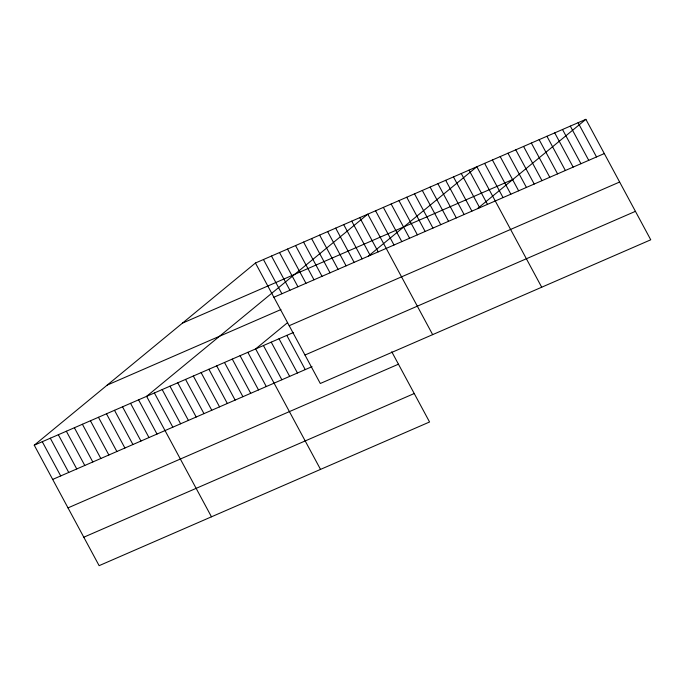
<?xml version="1.0" encoding="UTF-8"?>
<svg xmlns="http://www.w3.org/2000/svg" width="685" height="685" viewBox="0 0 685 685"><rect width="100%" height="100%" fill="white"/><g stroke="black" fill="none" stroke-linecap="round" stroke-linejoin="round"><path stroke-width="1.03" d="M391.743 351.748L429.563 421.986L99.12 565.664L34.25 445.199L255.436 263.014L585.88 119.336L650.75 239.801L320.306 383.489L255.436 263.014M287.58 322.626L255.651 348.922L320.52 469.396M368.453 256.019L476.837 166.746L541.707 287.22M477.496 208.6L585.88 119.336M182.441 323.14L512.894 179.453M273.872 297.247L604.316 153.56M107.245 385.073L280.936 309.551M289.19 325.709L619.634 182.022M34.25 445.199L293.617 332.413M304.979 355.027L635.423 211.348M52.685 479.423L312.052 366.646M68.003 507.885L398.447 364.197M83.793 537.211L414.237 393.524M578.089 122.718L596.524 156.951M570.305 126.108L588.732 160.333M562.513 129.491L580.948 163.724M554.722 132.881L573.157 167.106M546.938 136.264L565.365 170.496M539.146 139.654L557.581 173.879M531.354 143.037L549.79 177.269M523.571 146.427L541.998 180.66M515.779 149.809L534.214 184.042M507.987 153.2L526.422 187.433M500.204 156.591L518.631 190.815M492.412 159.973L510.847 194.206M484.62 163.364L503.055 197.588M469.045 170.137L487.48 204.361M461.253 173.519L479.688 207.752M453.47 176.91L471.897 211.134M445.678 180.292L464.113 214.525M437.886 183.683L456.321 217.916M430.103 187.065L448.529 221.298M422.311 190.456L440.746 224.689M414.519 193.846L432.954 228.071M406.736 197.229L425.162 231.461M398.944 200.619L417.379 234.844M391.152 204.002L409.587 238.234M383.369 207.392L401.795 241.617M375.577 210.774L394.003 245.007M432.655 334.64L367.785 214.165L146.599 396.341L211.468 516.815M359.762 217.65L378.197 251.883M351.739 221.144L370.165 255.377M343.716 224.629L362.142 258.861M335.684 228.122L354.119 262.355M327.661 231.616L346.096 265.84M319.638 235.101L338.065 269.333M311.615 238.594L330.042 272.818M303.583 242.079L322.018 276.312M295.56 245.572L313.995 279.797M287.537 249.057L305.964 283.29M279.514 252.551L297.941 286.775M271.483 256.036L289.918 290.269M263.46 259.529L281.895 293.754M286.801 335.376L305.236 369.609M279.018 338.767L297.444 372.991M271.226 342.149L289.661 376.382M263.434 345.54L281.869 379.764M247.859 352.313L266.294 386.546M240.067 355.695L258.502 389.928M232.283 359.086L250.71 393.318M224.492 362.476L242.927 396.701M216.7 365.858L235.135 400.091M208.916 369.249L227.343 403.474M201.125 372.631L219.56 406.864M193.333 376.022L211.768 410.246M185.549 379.404L203.976 413.637M177.757 382.795L196.193 417.028M169.966 386.177L188.401 420.41M162.182 389.568L180.609 423.801M154.39 392.959L172.826 427.183M138.576 399.834L157.011 434.059M130.552 403.319L148.979 437.552M122.529 406.813L140.956 441.037M114.498 410.298L132.933 444.531M106.475 413.791L124.91 448.016M98.452 417.276L116.878 451.509M90.429 420.77L108.855 454.994M82.397 424.255L100.832 458.488M74.374 427.748L92.809 461.981M66.351 431.233L84.777 465.466M58.328 434.727L76.754 468.96M50.296 438.212L68.731 472.444M42.273 441.705L60.708 475.938"/></g></svg>
